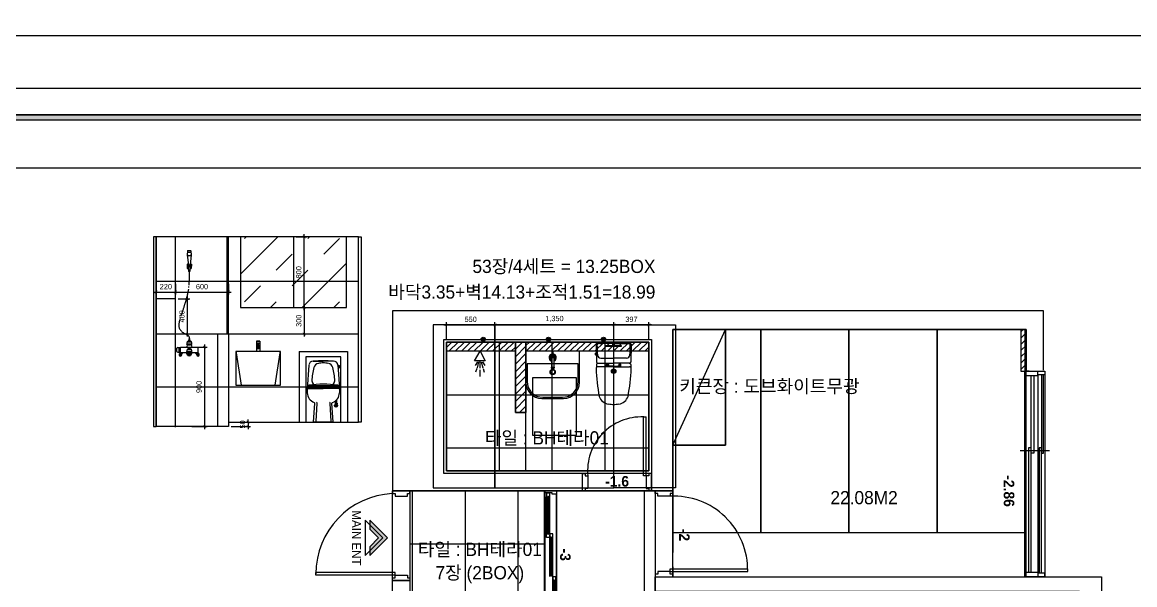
# Model space of a CAD drawing. Header units: millimetres. Extents: x 261942 to 379971, y 117646 to 213875.
# Drawn here: x 315646 to 328270, y 148859 to 155236 of the extents above; entities that cross this region are included whole.
import ezdxf
from ezdxf.enums import TextEntityAlignment as Align

# ---------------------------------------------------------------- set-up
doc = ezdxf.new("R2010")
doc.units = ezdxf.units.MM
doc.header["$LTSCALE"] = 100
doc.header["$PDMODE"] = 3
doc.linetypes.add('HID', pattern=[2.3, 1.5, -0.8])
doc.linetypes.add('HIDDEN', pattern=[9.525, 6.35, -3.175])
doc.layers.get('DEFPOINTS').update_dxf_attribs({"color": 248})
for name, color, linetype in [('0-LINE', 7, 'Continuous'), ('00몰딩', 81, 'Continuous'), ('02-WAL', 2, 'Continuous'), ('03-TEXT', 3, 'Continuous'), ('03-WAL NEW', 3, 'Continuous'), ('04-WIN', 4, 'Continuous'), ('04_FUR', 6, 'Continuous'), ('06-FUR', 6, 'Continuous'), ('08-HAT', 8, 'Continuous'), ('3.기호.계단선', 30, 'Continuous'), ('9.보조선', 5, 'Continuous'), ('BATH', 4, 'Continuous'), ('CO-BATH', 6, 'Continuous'), ('F-SYM', 7, 'Continuous'), ('F-SYM @ 1', 7, 'Continuous'), ('FIN', 2, 'Continuous'), ('FORM(YOURNAME)-11', 1, 'Continuous'), ('FU', 4, 'Continuous'), ('HL', 6, 'HIDDEN'), ('I-ACCESSOR', 6, 'Continuous'), ('IN', 6, 'Continuous'), ('LAXA', 4, 'Continuous'), ('도면층4', 4, 'Continuous'), ('도면층5', 5, 'Continuous'), ('도면층8', 8, 'Continuous'), ('욕실설비', 3, 'Continuous')]:
    doc.layers.add(name, color=color, linetype=linetype)
doc.styles.add('HY 울릉도 L', font='')
doc.styles.add('YOURNAME', font='HY울릉도M.TTF')
doc.styles.add('넥슨고딕', font='NEXONLv1GothicBold.ttf')
doc.styles.add('코레일둥고', font='Korail_Round_Gothic_Medium.ttf')
doc.styles.get('HY 울릉도 L').set_extended_font_data('HY울릉도L')
doc.dimstyles.new('30', dxfattribs={"dimscale": 30, "dimtxt": 2, "dimasz": 1, "dimexe": 1, "dimexo": 1, "dimgap": 1, "dimtad": 1, "dimdec": 0, "dimrnd": 0.05, "dimdsep": 46, "dimlunit": 6, "dimtxsty": 'HY 울릉도 L', "dimblk": 'ARCHTICK', "dimcen": 2.5, "dimdle": 1, "dimclrd": 133, "dimclre": 133, "dimclrt": 30, "dimadec": 0, "dimazin": 0, "dimtfac": 1, "dimtdec": 0, "dimtix": 1, "dimtmove": 2, "dimatfit": 3, "dimldrblk": 'ARCHTICK', "dimfxl": 0, "dimlwd": -1, "dimlwe": -1, "dimarcsym": 0})

# ---------------------------------------------------------------- blocks, each defined once
blk = doc.blocks.new('FORM-PLAN')
at = {"layer": 'FORM(YOURNAME)-11'}
h = blk.add_hatch(color=256, dxfattribs=at)
h.dxf.hatch_style = 1
h.paths.add_polyline_path([(-71444, 55115), (10556, 55115), (10556, 54915), (-71444, 54915)])
h.paths.add_polyline_path([(-71444, -2085), (10556, -2085), (10556, -2285), (-71444, -2285)])
at = {"layer": 'DEFPOINTS', "color": 158}
for points in [[(-71444, -2285), (10556, -2285), (10556, 55115), (-71444, 55115)], [(-69444, 53115), (-64, 53115), (-64, 1215), (-69444, 1215)]]:
    blk.add_lwpolyline(points, close=True, dxfattribs=at)
at = {"layer": 'FORM(YOURNAME)-11', "color": 250}
blk.add_lwpolyline([(-72444, -3285), (11556, -3285), (11556, 56115), (-72444, 56115)], close=True, dxfattribs=at)
at = {"layer": 'FORM(YOURNAME)-11'}
blk.add_lwpolyline([(-71444, 55115), (10556, 55115), (10556, 54915), (-71444, 54915)], close=True, dxfattribs=at)
at = {"layer": 'FORM(YOURNAME)-11', "color": 3, "style": 'YOURNAME'}
for tag, height, p in [('1', 450, (9905, 18188)), ('2', 450, (9905, 17544)), ('3', 450, (9905, 16257)), ('4', 450, (9905, 14326)), ('5', 515, (9905, 12009)), ('6', 515, (9905, 9757)), ('7', 515, (9905, 7504)), ('8', 515, (9905, 5252)), ('9', 515, (9905, 2999)), ('10', 515, (5655, 811)), ('11', 515, (9905, 747)), ('12', 515, (5655, -1441)), ('13', 515, (9905, -1441))]:
    blk.add_attdef(tag, text='', height=height, dxfattribs=at).set_placement(p, align=Align.MIDDLE_RIGHT)
blk = doc.blocks.new('*U584')
at = {"layer": 'F-SYM', "xscale": 0.3, "yscale": 0.3, "zscale": 0.3}
blk.add_blockref('FORM-PLAN', (335875, 137652), dxfattribs=at)
blk = doc.blocks.new('*U585')
at = {"layer": 'F-SYM', "xscale": 0.3, "yscale": 0.3, "zscale": 0.3}
blk.add_blockref('FORM-PLAN', (335875, 156072), dxfattribs=at)
blk = doc.blocks.new('F-SYM-ENT NAME')
at = {"layer": 'F-SYM'}
h = blk.add_hatch(color=1, dxfattribs=at)
h.dxf.hatch_style = 1
h.paths.add_polyline_path([(-181267, -29725), (-181467, -29925), (-181367, -29925), (-181267, -29825), (-181167, -29925), (-181067, -29925)])
at = {"layer": 'F-SYM', "color": 1}
for points in [[(-181267, -29725), (-181467, -29925), (-181367, -29925), (-181267, -29825), (-181167, -29925), (-181067, -29925)], [(-181267, -29775), (-181467, -29975), (-181067, -29975)]]:
    blk.add_lwpolyline(points, close=True, dxfattribs=at)
at = {"layer": 'F-SYM', "color": 1, "style": 'YOURNAME'}
blk.add_attdef('ENT', text='', height=100, dxfattribs=at).set_placement((-181267, -30025), align=Align.TOP_CENTER)
blk = doc.blocks.new('*U594')
at = {"layer": 'F-SYM', "color": 8}
ref = blk.add_blockref('F-SYM-ENT NAME', (352898, -31877), dxfattribs=dict(at, rotation=270))
ref.add_attrib('ENT', 'MAIN ENT', dxfattribs={"layer": 'F-SYM @ 1', "color": 1, "height": 100, "rotation": 270, "style": 'YOURNAME'}).set_placement((322873, 149389), align=Align.TOP_CENTER)
blk = doc.blocks.new('SFFF')
at = {"layer": '03-WAL NEW'}
h = blk.add_hatch(dxfattribs=at)
h.set_pattern_fill('_USER', color=8, scale=50, angle=45, pattern_type=0)
h.set_pattern_definition([(45, (0, -36659), (-35.355339, 35.355339), [])])
h.paths.add_polyline_path([(330420, 151278), (330365, 151278), (330365, 151753), (330420, 151753)])
h = blk.add_hatch(dxfattribs=at)
h.set_pattern_fill('_USER', color=8, scale=50, angle=45, pattern_type=0)
h.set_pattern_definition([(45, (-304, -7146), (-35.355339, 35.355339), [])])
h.paths.add_polyline_path([(323844, 151506), (323844, 151611), (324626, 151611), (324626, 151506)])
h = blk.add_hatch(dxfattribs=at)
h.set_pattern_fill('_USER', color=8, scale=60, angle=45, pattern_type=0)
h.set_pattern_definition([(45, (290, -36798), (-42.426407, 42.426407), [])])
h.paths.add_polyline_path([(324746, 151611), (324746, 150811), (324626, 150811), (324626, 151611)])
h = blk.add_hatch(dxfattribs=at)
h.set_pattern_fill('_USER', color=8, scale=50, angle=45, pattern_type=0)
h.set_pattern_definition([(45, (1211, -7146), (-35.355339, 35.355339), [])])
h.paths.add_polyline_path([(324746, 151506), (324746, 151611), (326141, 151611), (326141, 151506)])
at = {"layer": '0-LINE', "color": 8}
blk.add_line((324958, 149922), (324958, 148432), dxfattribs=at)
at = {"layer": '02-WAL', "color": 8}
for p, q in [((330620, 151963), (323230, 151963)), ((323230, 151963), (323230, 149922)), ((330620, 151293), (330620, 151963)), ((326411, 149922), (326411, 151753)), ((326411, 151753), (330420, 151753)), ((330420, 151753), (330420, 151280)), ((323814, 150122), (323814, 151641)), ((323814, 151641), (326171, 151641)), ((326171, 151641), (326171, 149924)), ((330420, 151280), (330620, 151280)), ((325387, 150122), (323814, 150122)), ((325387, 149922), (325387, 150122)), ((323230, 149922), (325387, 149922)), ((326171, 149922), (326211, 149922)), ((326211, 149924), (326211, 149922)), ((326211, 149922), (326411, 149922)), ((323230, 148401), (323230, 148906)), ((323230, 148906), (323430, 148906)), ((323430, 148906), (323430, 148358))]:
    blk.add_line(p, q, dxfattribs=at)
blk.add_lwpolyline([(326211, 148950), (331276, 148950), (331276, 148128), (331027, 148128), (331027, 148783), (326211, 148783), (326211, 148950)], dxfattribs=at)
at = {"layer": '03-WAL NEW', "color": 8}
for p, q in [((324746, 150152), (324746, 150811)), ((324659, 148315), (324659, 149922))]:
    blk.add_line(p, q, dxfattribs=at)
for points in [[(330420, 151278), (330365, 151278), (330365, 151753), (330420, 151753), (330420, 151278)], [(323844, 151506), (323844, 151611), (324626, 151611), (324626, 151506), (323844, 151506)], [(324746, 151611), (324746, 150811), (324626, 150811), (324626, 151611), (324746, 151611)], [(324746, 151506), (324746, 151611), (326141, 151611), (326141, 151506), (324746, 151506)]]:
    blk.add_lwpolyline(points, dxfattribs=at)
at = {"layer": '04-WIN', "color": 8}
for p, q in [((330635, 151240), (330635, 148990)), ((330405, 151230), (330405, 149000)), ((330555, 151230), (330555, 149000)), ((326081, 150761), (326111, 150761)), ((326111, 150092), (326111, 150761)), ((326111, 150092), (326111, 150761)), ((330355, 150380), (330685, 150380)), ((323260, 148966), (322363, 148966)), ((326381, 149010), (327262, 149010))]:
    blk.add_line(p, q, dxfattribs=at)
for points in [[(330455, 151280), (330405, 151280), (330405, 151230), (330555, 151230), (330555, 151280)], [(330635, 151280), (330635, 151240), (330555, 151240)], [(330595, 151240), (330595, 150350), (330620, 150350), (330620, 151240)], [(330510, 151230), (330510, 150350), (330480, 150350), (330480, 151230)], [(330480, 149000), (330480, 150410), (330450, 150410), (330450, 149000)], [(330595, 148990), (330595, 150410), (330570, 150410), (330570, 148990)], [(330455, 148950), (330405, 148950), (330405, 149000), (330555, 149000), (330555, 148950)], [(330635, 148950), (330635, 148990), (330555, 148990)]]:
    blk.add_lwpolyline(points, dxfattribs=at)
blk.add_lwpolyline([(330405, 151280), (330635, 151280), (330635, 148950), (330405, 148950)], close=True, dxfattribs=at)
at = {"layer": '06-FUR', "color": 8}
blk.add_lwpolyline([(326411, 150443), (327011, 150443), (327011, 151753), (326411, 151753), (326411, 150443), (327011, 151753)], dxfattribs=at)
at = {"layer": '9.보조선', "color": 8}
blk.add_lwpolyline([(326141, 150152), (323844, 150152), (323844, 151611), (326141, 151611)], close=True, dxfattribs=at)
at = {"layer": 'BATH', "color": 8}
for p, q in [((324163, 151396), (324226, 151506)), ((324226, 151506), (324282, 151396)), ((324282, 151396), (324163, 151396)), ((324196, 151387), (324169, 151344)), ((324209, 151388), (324192, 151319)), ((324224, 151390), (324224, 151316)), ((324239, 151388), (324257, 151319)), ((324253, 151387), (324280, 151344)), ((324187, 151309), (324175, 151268)), ((324224, 151295), (324224, 151220)), ((324261, 151309), (324273, 151268))]:
    blk.add_line(p, q, dxfattribs=at)
at = {"layer": 'CO-BATH', "color": 8}
for p, q in [((324746, 151506), (324746, 151152)), ((325352, 151506), (324746, 151506)), ((325352, 151152), (325352, 151506)), ((324758, 151362), (324758, 151164)), ((325340, 151362), (324758, 151362)), ((325034, 151434), (325034, 151325)), ((325064, 151434), (325064, 151325)), ((325340, 151164), (325340, 151362)), ((325032, 151319), (325032, 151313)), ((325032, 151319), (325067, 151319)), ((325032, 151313), (325067, 151313)), ((325033, 151325), (325033, 151319)), ((325033, 151325), (325065, 151325)), ((325065, 151325), (325065, 151319)), ((325067, 151319), (325067, 151313)), ((324938, 150984), (325160, 150984)), ((324926, 150972), (325172, 150972))]:
    blk.add_line(p, q, dxfattribs=at)
for radius in [30, 24]:
    blk.add_circle((325049, 151272), radius, dxfattribs=at)
for centre, radius, start, end in [((325049, 151434), 42, 290.9248, 249.0751), ((325049, 151434), 36, 294.6243, 245.3757), ((325049, 151434), 30, 300, 240), ((325049, 151434), 21.6, 313.9829, 226.017), ((325049, 151434), 15, 360, 180), ((324926, 151152), 180, 180, 270), ((324938, 151164), 180, 180, 270), ((325160, 151164), 180, 270, 0), ((325172, 151152), 180, 270, 0)]:
    blk.add_arc(centre, radius, start, end, dxfattribs=at)
at = {"layer": 'FIN', "color": 8}
for p, q in [((325733, 151595), (325569, 151595)), ((325585, 151596), (325573, 151596)), ((325585, 151596), (325598, 151596)), ((325749, 151595), (325914, 151595)), ((325561, 151370), (325741, 151370)), ((325596, 151427), (325741, 151427)), ((325886, 151427), (325741, 151427)), ((325921, 151370), (325741, 151370)), ((325741, 151330), (325562, 151330)), ((325741, 151330), (325920, 151330))]:
    blk.add_line(p, q, dxfattribs=at)
for points in [[(325569, 151595), (325556, 151595, 0.421209), (325541, 151579), (325546, 151384, 0.001659)], [(325914, 151595), (325926, 151595, -0.421209), (325941, 151579), (325936, 151384, -0.001659)], [(325561, 151370, 0.371724), (325546, 151355, 0.003515), (325547, 151324, 0.320541)], [(325921, 151370, -0.371724), (325936, 151355, -0.003515), (325935, 151324, -0.320541)]]:
    blk.add_lwpolyline(points, format="xyb", dxfattribs=at)
for centre, radius, start, end in [((325573, 151611), 15, 180, 270), ((325598, 151611), 15, 270, 0), ((326552, 151567), 1000, 179.3116, 185.9437), ((325569, 151579), 16, 90, 179.3116), ((325914, 151579), 16, 0.6884, 90), ((324930, 151567), 1000, 354.0563, 0.6884), ((325561, 151385), 15, 181.3651, 270), ((325598, 151467), 40, 185.9437, 267.5129), ((325885, 151467), 40, 272.4871, 354.0563), ((325921, 151385), 15, 270, 358.6349), ((325562, 151310), 20, 90, 182.3333), ((327746, 151399), 2206, 182.3333, 190.6081), ((323736, 151399), 2206, 349.3919, 357.6667), ((325920, 151310), 20, 357.6667, 90), ((325697, 151033), 126, 198.2964, 263.4241), ((325785, 151033), 126, 276.5759, 341.7036), ((325741, 151310), 406, 261.6993, 270), ((325741, 151310), 406, 270, 278.3007)]:
    blk.add_arc(centre, radius, start, end, dxfattribs=at)
at = {"layer": 'HL', "color": 8, "linetype": 'Continuous'}
for p, q in [((325717, 151601), (325717, 151611)), ((325765, 151601), (325765, 151611)), ((325536, 151485), (325543, 151485)), ((325655, 151570), (325733, 151570)), ((325655, 151563), (325734, 151563)), ((325717, 151601), (325765, 151601)), ((325734, 151596), (325729, 151601)), ((325730, 151589), (325734, 151596)), ((325735, 151555), (325730, 151589)), ((325730, 151589), (325752, 151589)), ((325734, 151596), (325748, 151596)), ((325735, 151555), (325747, 151555)), ((325747, 151555), (325752, 151589)), ((325748, 151596), (325754, 151601)), ((325752, 151589), (325748, 151596)), ((325749, 151563), (325828, 151563)), ((325750, 151570), (325828, 151570)), ((325532, 151481), (325532, 151468)), ((325536, 151464), (325544, 151464)), ((325741, 151337), (325695, 151337)), ((325741, 151337), (325787, 151337))]:
    blk.add_line(p, q, dxfattribs=at)
for points in [[(325659, 151330), (325659, 151354, -0.414214), (325663, 151358), (325679, 151358, -0.414214), (325683, 151354), (325683, 151339), (325683, 151330)], [(325824, 151330), (325824, 151354, 0.414214), (325820, 151358), (325803, 151358, 0.414214), (325799, 151354), (325799, 151339), (325799, 151330)], [(325683, 151339), (325693, 151339, -0.414214), (325695, 151337), (325695, 151330)], [(325799, 151339), (325789, 151339, 0.414214), (325787, 151337), (325787, 151330)]]:
    blk.add_lwpolyline(points, format="xyb", dxfattribs=at)
for centre in [(325671, 151345), (325811, 151345)]:
    blk.add_circle(centre, 8, dxfattribs=at)
for centre, radius, start, end in [((325536, 151481), 4, 90, 180), ((325655, 151566), 3.5, 90, 270), ((325828, 151566), 3.5, 270, 90), ((325536, 151468), 4, 180, 270)]:
    blk.add_arc(centre, radius, start, end, dxfattribs=at)
at = {"layer": '도면층4', "color": 8}
for p, q in [((326081, 150092), (326081, 150761)), ((326171, 150122), (325387, 150122)), ((326111, 150092), (326081, 150092)), ((323230, 148906), (323230, 149922)), ((323430, 149922), (323430, 148906)), ((325387, 149922), (326171, 149922)), ((326211, 149922), (326211, 148950)), ((326411, 148950), (326411, 149922)), ((322363, 148966), (322363, 148996)), ((323260, 148966), (322363, 148966)), ((323260, 148996), (322364, 148996)), ((323260, 148966), (323260, 148996)), ((326381, 149040), (327261, 149040)), ((326381, 149010), (326381, 149040)), ((326381, 149010), (327262, 149010)), ((327262, 149010), (327262, 149040))]:
    blk.add_line(p, q, dxfattribs=at)
for points in [[(325387, 150122), (325417, 150122), (325417, 150092), (325447, 150092), (325447, 149952), (325417, 149952), (325417, 149922), (325387, 149922), (325387, 150122)], [(326171, 150122), (326141, 150122), (326141, 150092), (326111, 150092), (326111, 149952), (326141, 149952), (326141, 149922), (326171, 149922), (326171, 150122)], [(323230, 149922), (323230, 149892), (323260, 149892), (323260, 149862), (323400, 149862), (323400, 149892), (323430, 149892), (323430, 149922), (323230, 149922)], [(326411, 149922), (326411, 149892), (326381, 149892), (326381, 149862), (326241, 149862), (326241, 149892), (326211, 149892), (326211, 149922), (326411, 149922)], [(323230, 148906), (323230, 148936), (323260, 148936), (323260, 148966), (323400, 148966), (323400, 148936), (323430, 148936), (323430, 148906), (323230, 148906)], [(326411, 148950), (326411, 148980), (326381, 148980), (326381, 149010), (326241, 149010), (326241, 148980), (326211, 148980), (326211, 148950), (326411, 148950)]]:
    blk.add_lwpolyline(points, dxfattribs=at)
at = {"layer": '도면층5', "color": 8}
for centre, radius, start, end in [((326057, 150150), 612, 87.6956, 185.4292), ((323273, 148983), 910, 92.731, 180.1335), ((326426, 149027), 836, 358.8043, 93.0481)]:
    blk.add_arc(centre, radius, start, end, dxfattribs=at)
at = {"layer": '도면층8', "color": 8}
for p, q in [((324958, 148467), (324958, 149902)), ((324980, 149439), (324980, 149856)), ((325015, 149439), (325015, 149856)), ((325091, 148452), (325091, 149887)), ((325015, 148952), (325015, 149425)), ((325050, 148908), (325050, 149425)), ((325050, 148501), (325050, 148908)), ((325085, 148501), (325085, 148908))]:
    blk.add_line(p, q, dxfattribs=at)
for points in [[(325080, 149922), (325091, 149922), (325091, 149887), (325043, 149887), (325043, 149902), (324958, 149902), (324958, 149922), (325080, 149922)], [(324990, 149856), (324992, 149853), (324993, 149852), (324995, 149851)], [(325000, 149851), (325000, 149444), (324995, 149444), (324995, 149851), (325000, 149851), (324995, 149851)], [(325004, 149856), (325002, 149853), (325001, 149852), (325000, 149851)], [(324990, 149439), (324992, 149443), (324993, 149443), (324995, 149444)], [(325004, 149439), (325002, 149443), (325001, 149443), (325000, 149444)], [(325025, 149395), (325027, 149392), (325028, 149391), (325030, 149390)], [(325035, 149390), (325035, 148957), (325030, 148957), (325030, 149390), (325035, 149390), (325030, 149390)], [(325039, 149395), (325037, 149392), (325036, 149391), (325035, 149390)], [(325070, 148904), (325070, 148497), (325065, 148497), (325065, 148904), (325070, 148904), (325065, 148904)], [(325074, 148908), (325072, 148905), (325071, 148904), (325070, 148904)]]:
    blk.add_lwpolyline(points, dxfattribs=at)
for points in [[(325003, 149856), (325015, 149856), (325015, 149897), (324980, 149897), (324980, 149856), (324991, 149856), (324993, 149862), (325001, 149862)], [(324980, 149395), (324980, 149439), (324991, 149439), (324993, 149433), (325001, 149433), (325003, 149439), (325015, 149439), (325015, 149395)], [(325038, 149395), (325050, 149395), (325050, 149436), (325015, 149436), (325015, 149395), (325026, 149395), (325028, 149401), (325036, 149401)], [(325073, 148908), (325085, 148908), (325085, 148949), (325050, 148949), (325050, 148908), (325061, 148908), (325064, 148915), (325071, 148915)]]:
    blk.add_lwpolyline(points, close=True, dxfattribs=at)
at = {"layer": '욕실설비', "color": 8}
for p, q in [((324207, 151401), (324207, 151400)), ((324242, 151403), (324242, 151400))]:
    blk.add_line(p, q, dxfattribs=at)
at = {"color": 10}
blk.add_blockref('*U594', (0, 0), dxfattribs=at)
blk = doc.blocks.new('A$C6E2F617B')
at = {"layer": '00몰딩', "color": 9}
blk.add_line((320, 418), (320, 419), dxfattribs=at)
at = {"layer": 'FIN', "color": 6}
for p, q in [((20, 648), (0, 374)), ((67, 691), (183, 691)), ((300, 691), (183, 691)), ((347, 648), (354, 545)), ((351, 648), (347, 648)), ((351, 648), (356, 648)), ((356, 648), (358, 646)), ((358, 646), (358, 612)), ((358, 644), (361, 644)), ((361, 644), (362, 642)), ((362, 642), (362, 616)), ((351, 611), (349, 609)), ((351, 611), (356, 611)), ((354, 545), (367, 374)), ((358, 612), (356, 611)), ((358, 615), (361, 615)), ((361, 615), (362, 616)), ((137, 390), (2, 390)), ((137, 400), (7, 400)), ((9, 380), (183, 380)), ((9, 380), (183, 380)), ((353, 411), (14, 411)), ((37, 390), (37, 380)), ((48, 390), (48, 380)), ((72, 411), (72, 400)), ((83, 411), (83, 400)), ((102, 390), (102, 380)), ((114, 390), (114, 380)), ((229, 400), (137, 400)), ((137, 390), (229, 390)), ((358, 380), (183, 380)), ((358, 380), (183, 380)), ((360, 400), (229, 400)), ((365, 390), (229, 390)), ((253, 390), (253, 380)), ((265, 390), (265, 380)), ((284, 411), (284, 400)), ((295, 411), (295, 400)), ((319, 390), (319, 380)), ((330, 390), (330, 380)), ((0, 374), (1, 357)), ((1, 373), (1, 333)), ((333, 253), (333, 215)), ((367, 374), (366, 357)), ((366, 373), (366, 333)), ((71, 0), (86, 214)), ((111, 217), (97, 6)), ((256, 217), (269, 6)), ((296, 0), (281, 214)), ((317, 215), (317, 208)), ((340, 215), (317, 215)), ((340, 208), (317, 208)), ((323, 243), (323, 215)), ((323, 208), (323, 205)), ((324, 208), (324, 215)), ((332, 208), (332, 215)), ((333, 208), (333, 204)), ((340, 215), (340, 208)), ((296, 0), (71, 0))]:
    blk.add_line(p, q, dxfattribs=at)
for radius in [16.9, 7.5]:
    blk.add_circle((327, 188), radius, dxfattribs=at)
for centre, radius, start, end in [((67, 645), 47, 90, 175.8771), ((75, 688), 3.76, 94.4856, 119.9222), ((185, -715), 1411, 90.0609, 94.4856), ((140, 602), 65.9, 101.5389, 164.8158), ((183, 390), 282, 90.0054, 101.5389), ((183, 390), 282, 90, 101.5413), ((182, -715), 1411, 89.9408, 90.0592), ((185, -715), 1411, 89.9408, 90.0592), ((182, -715), 1411, 85.5144, 89.9391), ((183, 390), 282, 78.4611, 89.9946), ((183, 390), 282, 78.4627, 90), ((227, 602), 65.9, 15.1842, 78.4611), ((292, 688), 3.76, 60.0778, 85.5144), ((300, 644), 47.4, 5.0549, 90), ((712, 447), 659, 164.8158, 178.0859), ((-345, 447), 659, 1.9141, 15.1842), ((9, 373), 7.65, 90, 180.4279), ((90, 355), 94.4, 151.2667, 158.0974), ((90, 355), 94.4, 137.1317, 143.3151), ((182, -687), 1117, 81.542, 98.3393), ((101, 468), 47, 178.0859, 242.0862), ((266, 468), 47, 298.9728, 1.9141), ((277, 355), 94.4, 36.6849, 42.5888), ((358, 373), 7.62, 359.1442, 90), ((277, 355), 94.4, 21.9025, 28.7333), ((116, 333), 115, 179.9996, 251.2064), ((251, 333), 115, 288.7936, 0.0004), ((76, 215), 9.6, 355.6201, 71.2064), ((102, 219), 9.6, 349.7755, 62.8711), ((265, 219), 9.6, 117.1289, 190.2245), ((291, 215), 9.6, 108.7936, 184.38), ((317, 182), 4.55, 117.4414, 302.5649), ((308, 200), 15.4, 297.4414, 2.5649), ((327, 165), 15.4, 57.4414, 122.5649), ((327, 201), 4.55, 357.4414, 182.5649), ((347, 200), 15.4, 177.4414, 242.5649), ((338, 182), 4.55, 237.4414, 62.5649)]:
    blk.add_arc(centre, radius, start, end, dxfattribs=at)
blk = doc.blocks.new('A$C5EAB4B8C')
at = {"layer": 'I-ACCESSOR'}
for p, q in [((324, 987), (284, 987)), ((284, 987), (284, 958)), ((324, 958), (284, 958)), ((324, 955), (284, 955)), ((284, 955), (284, 867)), ((286, 958), (286, 955)), ((295, 940), (295, 901)), ((313, 940), (313, 901)), ((322, 958), (322, 955)), ((324, 987), (324, 958)), ((324, 955), (324, 867))]:
    blk.add_line(p, q, dxfattribs=at)
blk.add_lwpolyline([(111, 487), (496, 487), (555, 855, 0.460861), (545, 867), (63, 867, 0.460861), (53, 855)], format="xyb", close=True, dxfattribs=at)
blk.add_circle((304, 980), 3, dxfattribs=at)
blk.add_ellipse((304, 940), major_axis=(-9, 0), ratio=0.483615, start_param=3.141593, end_param=6.283185, dxfattribs=at)
blk.add_ellipse((304, 901), major_axis=(-9, 0), ratio=0.483615, dxfattribs=at)
blk = doc.blocks.new('_ArchTick')
at = {"color": 0, "linetype": 'ByBlock', "const_width": 0.15}
blk.add_lwpolyline([(-0.5, -0.5), (0.5, 0.5)], dxfattribs=at)
blk = doc.blocks.new('*D456')
at = {"layer": '02-WAL', "color": 133}
for p, q in [((318208, 150702), (318208, 150732)), ((318016, 150702), (318238, 150702)), ((318016, 150652), (318238, 150652)), ((318208, 150702), (318208, 150652)), ((318208, 150652), (318208, 150622))]:
    blk.add_line(p, q, dxfattribs=at)
at = {"layer": 'DEFPOINTS', "color": 0}
for p in [(317986, 150702), (317986, 150652), (318208, 150652)]:
    blk.add_point(p, dxfattribs=at)
at = {"layer": '02-WAL', "color": 133, "xscale": 30, "yscale": 30, "zscale": 30}
for p, rotation in [((318208, 150702), 270), ((318208, 150652), 90)]:
    blk.add_blockref('_ArchTick', p, dxfattribs=dict(at, rotation=rotation))
at = {"layer": '02-WAL', "color": 30, "insert": (318147, 150677), "char_height": 60, "attachment_point": 5, "rotation": 90, "style": 'HY 울릉도 L'}
blk.add_mtext('50', dxfattribs=at)
blk = doc.blocks.new('A$C26E4541E')
at = {"layer": 'LAXA', "color": 0}
for p, q in [((125, 1191), (123, 1142)), ((123, 1142), (135, 1034)), ((130, 1196), (160, 1196)), ((130, 1179), (160, 1179)), ((130, 1141), (160, 1141)), ((167, 1142), (155, 1034)), ((165, 1191), (167, 1142)), ((121, 1041), (134, 1041)), ((132, 1034), (121, 1041)), ((121, 1041), (123, 992)), ((132, 1034), (137, 1034)), ((132, 1034), (133, 1006)), ((137, 1034), (138, 1006)), ((153, 1034), (152, 1006)), ((153, 1034), (158, 1034)), ((156, 1041), (169, 1041)), ((158, 1034), (157, 1006)), ((169, 1041), (158, 1034)), ((169, 1041), (167, 992)), ((133, 1006), (123, 992)), ((123, 992), (137, 992)), ((133, 1006), (138, 1006)), ((136, 1006), (138, 960)), ((152, 1006), (157, 1006)), ((154, 1006), (152, 960)), ((153, 992), (167, 992)), ((157, 1006), (167, 992)), ((145, 863), (145, 863)), ((122, 129), (117, 100)), ((124, 165), (119, 144)), ((119, 144), (119, 134)), ((141, 194), (138, 171)), ((149, 194), (141, 194)), ((149, 194), (152, 171)), ((166, 165), (171, 144)), ((168, 129), (173, 100)), ((171, 144), (171, 134)), ((0, 87), (0, 53)), ((16, 95), (37, 95)), ((16, 45), (37, 45)), ((26, 95), (26, 45)), ((40, 92), (40, 48)), ((45, 88), (40, 88)), ((45, 52), (40, 52)), ((43, 24), (55, 41)), ((45, 100), (245, 100)), ((45, 41), (45, 100)), ((45, 41), (113, 41)), ((55, 15), (74, 41)), ((113, 41), (115, 28)), ((124, 78), (119, 57)), ((119, 57), (119, 46)), ((121, 42), (121, 40)), ((126, 24), (128, 12)), ((128, 12), (130, 7)), ((162, 12), (160, 7)), ((164, 24), (162, 12)), ((166, 78), (171, 57)), ((169, 42), (169, 40)), ((171, 57), (171, 46)), ((177, 41), (175, 28)), ((177, 41), (245, 41)), ((235, 15), (216, 41)), ((247, 24), (235, 41)), ((245, 41), (245, 100))]:
    blk.add_line(p, q, dxfattribs=at)
for points in [[(152, 960, -0.205687), (151, 959, -0.096484), (150, 958, -0.053344), (148, 958, -0.040384), (145, 957, -0.040384), (142, 958, -0.053344), (140, 958, -0.096484), (139, 959, -0.205687), (138, 960, -0.205687)], [(171, 142, -0.162027), (170, 140, -0.090947), (162, 136, -0.047723), (153, 134, -0.058314), (145, 133, -0.058314), (137, 134, -0.047723), (128, 136, -0.090947), (120, 140, -0.162027), (119, 142, -0.077275)], [(171, 134, -0.222287), (170, 130, -0.090947), (162, 126, -0.047723), (153, 124, -0.058314), (145, 123, -0.058314), (137, 124, -0.047723), (128, 126, -0.090947), (120, 130, -0.222287), (119, 134, -0.006634), (119, 134, -0.108335)], [(171, 134, -0.006634), (171, 134, -0.222287)], [(171, 55, -0.162027), (170, 53, -0.090947), (162, 49, -0.047723), (153, 46, -0.058314), (145, 46, -0.058314), (137, 46, -0.047723), (128, 49, -0.090947), (120, 53, -0.162027), (119, 55, -0.077275)], [(171, 46, -0.222287), (170, 43, -0.090947), (162, 39, -0.047723), (153, 37, -0.058314), (145, 36, -0.058314), (137, 37, -0.047723), (128, 39, -0.090947), (120, 43, -0.222287), (119, 46, -0.006634), (119, 47, -0.108335)], [(169, 40, -0.079141), (162, 36, -0.047723), (153, 34, -0.058314), (145, 33, -0.058314), (137, 34, -0.047723), (128, 36, -0.079141), (121, 40, -0.222287)], [(171, 47, -0.006634), (171, 46, -0.222287)]]:
    blk.add_lwpolyline(points, format="xyb", dxfattribs=at)
for points in [[(145, 957), (144, 935), (144, 916), (144, 900), (143, 887), (143, 875), (143, 866), (143, 856), (142, 847), (142, 838), (141, 828), (141, 818), (140, 808), (140, 802)], [(135, 757), (135, 754), (134, 747), (133, 740), (132, 734), (131, 728), (129, 722), (128, 716), (127, 710), (126, 705), (124, 699), (123, 693), (121, 687), (120, 682), (118, 676), (117, 670), (115, 664), (114, 658), (112, 652), (111, 646), (109, 640), (108, 634), (106, 628), (105, 623), (103, 617), (101, 612), (100, 607), (98, 602), (96, 596), (95, 591), (93, 585), (91, 579), (89, 572), (87, 565), (84, 558), (82, 551), (80, 543), (77, 535), (75, 527), (72, 519), (69, 511), (66, 503), (64, 495), (61, 487), (58, 479), (55, 472), (52, 464), (50, 457), (48, 452)], [(138, 787), (138, 779), (137, 776)], [(36, 410), (34, 403), (33, 396), (31, 390), (30, 383), (29, 376), (28, 370), (27, 364), (27, 357), (27, 352), (27, 346), (27, 340), (27, 335), (28, 330), (29, 325), (30, 320), (32, 315), (35, 310), (38, 305), (41, 300), (45, 295), (49, 290), (53, 285), (57, 281), (62, 276), (66, 272), (71, 268), (76, 265), (80, 262), (85, 259), (89, 257), (94, 254), (98, 252), (103, 250), (107, 248), (111, 245), (116, 243), (120, 241), (124, 239), (127, 236), (131, 234), (134, 231), (137, 228), (139, 224), (142, 220), (144, 213), (145, 205), (147, 195), (147, 194)], [(42, 434), (41, 429), (39, 423)]]:
    blk.add_lwpolyline(points, dxfattribs=at)
for points in [[(166, 165, -0.217525), (165, 162, -0.092618), (160, 159, -0.049296), (154, 158, -0.036917), (145, 157, -0.036917), (137, 157, -0.049296), (130, 159, -0.092618), (125, 162, -0.217525), (124, 164, -0.217525), (125, 166, -0.092618), (130, 169, -0.049296), (136, 171, -0.036917), (145, 172, -0.036917), (153, 171, -0.049296), (159, 170, -0.092618), (165, 167, -0.217525)], [(166, 78, -0.217525), (165, 75, -0.092618), (160, 72, -0.049296), (154, 71, -0.036917), (145, 70, -0.036917), (137, 70, -0.049296), (130, 72, -0.092618), (125, 75, -0.217525), (124, 77, -0.217525), (125, 79, -0.092618), (130, 82, -0.049296), (136, 84, -0.036917), (145, 85, -0.036917), (153, 84, -0.049296), (159, 83, -0.092618), (165, 80, -0.217525)]]:
    blk.add_lwpolyline(points, format="xyb", close=True, dxfattribs=at)
for centre in [(45, 14), (245, 14)]:
    blk.add_circle(centre, 9.94, dxfattribs=at)
for centre, radius, start, end in [((130, 1191), 5, 90, 180), ((130, 1174), 5, 90, 180), ((130, 1146), 5, 180, 270), ((160, 1191), 5, 0, 90), ((160, 1174), 5, 0, 90), ((160, 1146), 5, 270, 0), ((145, 1046), 14.4, 222.2395, 317.7346), ((21, 65), 30.3, 99.8146, 133.8077), ((21, 74), 30.3, 226.1923, 260.1854), ((45, 14), 14.9, 83.1327, 22.8845), ((37, 92), 3, 0, 90), ((37, 48), 3, 270, 0), ((132, 40), 18.6, 132.8033, 177.6052), ((82, 5), 47.3, 23.6579, 49.0516), ((85, -8), 47.3, 24.4731, 50.2703), ((145, 80), 59.3, 250.9551, 289.0449), ((145, 56), 47.5, 248.6954, 291.3046), ((145, 41), 37.4, 245.9766, 294.0234), ((205, -8), 47.3, 129.7297, 155.5269), ((208, 5), 47.3, 130.9484, 156.3421), ((158, 40), 18.6, 2.3948, 47.1967), ((245, 14), 14.9, 157.1155, 96.8673)]:
    blk.add_arc(centre, radius, start, end, dxfattribs=at)
blk = doc.blocks.new('*D452')
at = {"layer": '02-WAL', "color": 133}
for p, q in [((317570, 151552), (317743, 151552)), ((317713, 151582), (317713, 150622)), ((317570, 150652), (317743, 150652))]:
    blk.add_line(p, q, dxfattribs=at)
at = {"layer": 'DEFPOINTS', "color": 0}
for p in [(317540, 151552), (317540, 150652), (317713, 150652)]:
    blk.add_point(p, dxfattribs=at)
at = {"layer": '02-WAL', "color": 133, "xscale": 30, "yscale": 30, "zscale": 30}
for p, rotation in [((317713, 151552), 90), ((317713, 150652), 270)]:
    blk.add_blockref('_ArchTick', p, dxfattribs=dict(at, rotation=rotation))
at = {"layer": '02-WAL', "color": 30, "insert": (317652, 151102), "char_height": 60, "attachment_point": 5, "rotation": 90, "style": 'HY 울릉도 L'}
blk.add_mtext('900', dxfattribs=at)
blk = doc.blocks.new('*D457')
at = {"layer": '02-WAL', "color": 133}
for p, q in [((318755, 152002), (318875, 152002)), ((318845, 152032), (318845, 151672)), ((318755, 151702), (318875, 151702))]:
    blk.add_line(p, q, dxfattribs=at)
at = {"layer": 'DEFPOINTS', "color": 0}
for p in [(318725, 152002), (318725, 151702), (318845, 151702)]:
    blk.add_point(p, dxfattribs=at)
at = {"layer": '02-WAL', "color": 133, "xscale": 30, "yscale": 30, "zscale": 30}
for p, rotation in [((318845, 152002), 90), ((318845, 151702), 270)]:
    blk.add_blockref('_ArchTick', p, dxfattribs=dict(at, rotation=rotation))
at = {"layer": '02-WAL', "color": 30, "insert": (318784, 151852), "char_height": 60, "attachment_point": 5, "rotation": 90, "style": 'HY 울릉도 L'}
blk.add_mtext('300', dxfattribs=at)
blk = doc.blocks.new('*D458')
at = {"layer": '02-WAL', "color": 133}
for p, q in [((318755, 152802), (318875, 152802)), ((318845, 151972), (318845, 152832)), ((318755, 152002), (318875, 152002))]:
    blk.add_line(p, q, dxfattribs=at)
at = {"layer": 'DEFPOINTS', "color": 0}
for p in [(318725, 152802), (318845, 152802), (318725, 152002)]:
    blk.add_point(p, dxfattribs=at)
at = {"layer": '02-WAL', "color": 133, "xscale": 30, "yscale": 30, "zscale": 30}
for p, rotation in [((318845, 152802), 90), ((318845, 152002), 270)]:
    blk.add_blockref('_ArchTick', p, dxfattribs=dict(at, rotation=rotation))
at = {"layer": '02-WAL', "color": 30, "insert": (318784, 152402), "char_height": 60, "attachment_point": 5, "rotation": 90, "style": 'HY 울릉도 L'}
blk.add_mtext('800', dxfattribs=at)
blk = doc.blocks.new('*D453')
at = {"layer": '08-HAT', "color": 133}
for p, q in [((317136, 152178), (317416, 152178)), ((317166, 152132), (317166, 152208)), ((317386, 152132), (317386, 152208))]:
    blk.add_line(p, q, dxfattribs=at)
at = {"layer": 'DEFPOINTS', "color": 0}
for p in [(317386, 152178), (317166, 152102), (317386, 152102)]:
    blk.add_point(p, dxfattribs=at)
at = {"layer": '08-HAT', "color": 133, "xscale": 30, "yscale": 30, "zscale": 30, "rotation": 180}
blk.add_blockref('_ArchTick', (317166, 152178), dxfattribs=at)
at = {"layer": '08-HAT', "color": 133, "xscale": 30, "yscale": 30, "zscale": 30}
blk.add_blockref('_ArchTick', (317386, 152178), dxfattribs=at)
at = {"layer": '08-HAT', "color": 30, "insert": (317276, 152239), "char_height": 60, "attachment_point": 5, "style": 'HY 울릉도 L'}
blk.add_mtext('220', dxfattribs=at)
blk = doc.blocks.new('*D454')
at = {"layer": '08-HAT', "color": 133}
for p, q in [((317519, 152132), (317519, 151672)), ((317416, 152102), (317549, 152102)), ((317416, 151702), (317549, 151702))]:
    blk.add_line(p, q, dxfattribs=at)
at = {"layer": 'DEFPOINTS', "color": 0}
for p in [(317386, 152102), (317386, 151702), (317519, 151702)]:
    blk.add_point(p, dxfattribs=at)
at = {"layer": '08-HAT', "color": 133, "xscale": 30, "yscale": 30, "zscale": 30}
for p, rotation in [((317519, 152102), 90), ((317519, 151702), 270)]:
    blk.add_blockref('_ArchTick', p, dxfattribs=dict(at, rotation=rotation))
at = {"layer": '08-HAT', "color": 30, "insert": (317458, 151902), "char_height": 60, "attachment_point": 5, "rotation": 90, "style": 'HY 울릉도 L'}
blk.add_mtext('400', dxfattribs=at)
blk = doc.blocks.new('*D455')
at = {"layer": '08-HAT', "color": 133}
for p, q in [((317386, 152272), (317386, 152148)), ((317986, 152272), (317986, 152148)), ((317356, 152178), (318016, 152178))]:
    blk.add_line(p, q, dxfattribs=at)
at = {"layer": 'DEFPOINTS', "color": 0}
for p in [(317386, 152302), (317986, 152302), (317986, 152178)]:
    blk.add_point(p, dxfattribs=at)
at = {"layer": '08-HAT', "color": 133, "xscale": 30, "yscale": 30, "zscale": 30, "rotation": 180}
blk.add_blockref('_ArchTick', (317386, 152178), dxfattribs=at)
at = {"layer": '08-HAT', "color": 133, "xscale": 30, "yscale": 30, "zscale": 30}
blk.add_blockref('_ArchTick', (317986, 152178), dxfattribs=at)
at = {"layer": '08-HAT', "color": 30, "insert": (317686, 152239), "char_height": 60, "attachment_point": 5, "style": 'HY 울릉도 L'}
blk.add_mtext('600', dxfattribs=at)
blk = doc.blocks.new('*D480')
at = {"color": 133}
for p, q in [((320430, 151806), (321040, 151806)), ((320460, 151641), (320460, 151836)), ((321010, 151641), (321010, 151836))]:
    blk.add_line(p, q, dxfattribs=at)
at = {"layer": 'DEFPOINTS', "color": 0}
for p in [(321010, 151806), (320460, 151611), (321010, 151611)]:
    blk.add_point(p, dxfattribs=at)
at = {"color": 133, "xscale": 30, "yscale": 30, "zscale": 30, "rotation": 180}
blk.add_blockref('_ArchTick', (320460, 151806), dxfattribs=at)
at = {"color": 133, "xscale": 30, "yscale": 30, "zscale": 30}
blk.add_blockref('_ArchTick', (321010, 151806), dxfattribs=at)
at = {"color": 30, "insert": (320735, 151868), "char_height": 60, "attachment_point": 5, "style": 'HY 울릉도 L'}
blk.add_mtext('550', dxfattribs=at)
blk = doc.blocks.new('*D481')
at = {"color": 133}
for p, q in [((320980, 151806), (322390, 151806)), ((321010, 151641), (321010, 151836)), ((322360, 151641), (322360, 151836))]:
    blk.add_line(p, q, dxfattribs=at)
at = {"layer": 'DEFPOINTS', "color": 0}
for p in [(322360, 151806), (321010, 151611), (322360, 151611)]:
    blk.add_point(p, dxfattribs=at)
at = {"color": 133, "xscale": 30, "yscale": 30, "zscale": 30, "rotation": 180}
blk.add_blockref('_ArchTick', (321010, 151806), dxfattribs=at)
at = {"color": 133, "xscale": 30, "yscale": 30, "zscale": 30}
blk.add_blockref('_ArchTick', (322360, 151806), dxfattribs=at)
at = {"color": 30, "insert": (321685, 151872), "char_height": 60, "attachment_point": 5, "style": 'HY 울릉도 L'}
blk.add_mtext('1,350', dxfattribs=at)
blk = doc.blocks.new('*D482')
at = {"color": 133}
for p, q in [((322787, 151806), (322330, 151806)), ((322360, 151641), (322360, 151836)), ((322757, 151641), (322757, 151836))]:
    blk.add_line(p, q, dxfattribs=at)
at = {"layer": 'DEFPOINTS', "color": 0}
for p in [(322360, 151806), (322360, 151611), (322757, 151611)]:
    blk.add_point(p, dxfattribs=at)
at = {"color": 133, "xscale": 30, "yscale": 30, "zscale": 30, "rotation": 180}
blk.add_blockref('_ArchTick', (322360, 151806), dxfattribs=at)
at = {"color": 133, "xscale": 30, "yscale": 30, "zscale": 30}
blk.add_blockref('_ArchTick', (322757, 151806), dxfattribs=at)
at = {"color": 30, "insert": (322559, 151868), "char_height": 60, "attachment_point": 5, "style": 'HY 울릉도 L'}
blk.add_mtext('397', dxfattribs=at)

msp = doc.modelspace()

# ---------------------------------------------------------------- hatches: boundary and pattern name
at = {"layer": '06-FUR'}
h = msp.add_hatch(dxfattribs=at)
h.set_pattern_fill('_USER', color=8, scale=600, double=1, pattern_type=0)
h.set_pattern_definition([(0, (320460.15, 151610.9), (0, 600), []), (90, (320460.15, 151610.9), (-600, 4e-14), [])])
h.paths.add_polyline_path([(322757.2, 151610.9), (320460.2, 151610.9), (320460.2, 150151.9), (322757.2, 150151.9)])
h = msp.add_hatch(dxfattribs=at)
h.set_pattern_fill('_USER', color=8, scale=600, double=1, pattern_type=0)
h.set_pattern_definition([(0, (321274.7, 149921.9), (0, 600), []), (90, (321274.7, 149921.9), (-600, 4e-14), [])])
h.paths.add_polyline_path([(321574.3, 149921.9), (320045.7, 149921.9), (320045.7, 148314.9), (321574.3, 148314.9)])
at = {"layer": '08-HAT'}
h = msp.add_hatch(dxfattribs=at)
h.set_pattern_fill('INSUL', color=256, scale=80, angle=45)
h.set_pattern_definition([(45, (-47866.6, -37956), (-538.8154, 538.8154), []), (45, (-48046.2, -37776.4), (-538.8154, 538.8154), [254, -254]), (45, (-48225.8, -37596.8), (-538.8154, 538.8154), [254, -254])])
h.paths.add_polyline_path([(318124.5, 152002.2), (319324.5, 152002.2), (319324.5, 152802.2), (318124.5, 152802.2)])
at = {"layer": '3.기호.계단선'}
h = msp.add_hatch(color=256, dxfattribs=at)
h.dxf.hatch_style = 1
edge = h.paths.add_edge_path()
edge.add_arc((320877.2, 151640.9), 25, 0, 360)
h = msp.add_hatch(color=256, dxfattribs=at)
h.dxf.hatch_style = 1
edge = h.paths.add_edge_path()
edge.add_arc((321617.2, 151640.9), 25, 0, 360)
h = msp.add_hatch(color=256, dxfattribs=at)
h.dxf.hatch_style = 1
edge = h.paths.add_edge_path()
edge.add_arc((322242.2, 151640.9), 25, 0, 360)
h = msp.add_hatch(color=10, dxfattribs=at)
h.dxf.hatch_style = 1
edge = h.paths.add_edge_path()
edge.add_arc((322357.2, 151280.9), 25, 0, 360)

# ---------------------------------------------------------------- linework, layer by layer
msp.add_line((321665.2, 151505.9), (321665.2, 151427.9))
at = {"color": 140}
for points in [[(320310.2, 149956.4), (321010.2, 149956.4), (321010.2, 151806.4), (320310.2, 151806.4)], [(322360.2, 151806.4), (321010.2, 151806.4), (321010.2, 149956.4), (322360.2, 149956.4)], [(323060.2, 149956.4), (322360.2, 149956.4), (322360.2, 151806.4), (323060.2, 151806.4)], [(323027.2, 149452.9), (324027.2, 149452.9), (324027.2, 151752.9), (323027.2, 151752.9)], [(324027.2, 149452.9), (325027.2, 149452.9), (325027.2, 151752.9), (324027.2, 151752.9)], [(325027.2, 149452.9), (326027.2, 149452.9), (326027.2, 151752.9), (325027.2, 151752.9)], [(326027.2, 149452.9), (327027.2, 149452.9), (327027.2, 151752.9), (326027.2, 151752.9)], [(321935.2, 150556.4), (321935.2, 151206.4), (321435.2, 151206.4), (321435.2, 150556.4)], [(321706.7, 147621.9), (322706.7, 147621.9), (322706.7, 149921.9), (321706.7, 149921.9)]]:
    msp.add_lwpolyline(points, close=True, dxfattribs=at)
at = {"color": 30}
for points in [[(327036.2, 151752.9), (323627.2, 151752.9), (323627.2, 150442.9), (323027.2, 150442.9), (323027.2, 149921.9), (321574.3, 149921.9), (321574.3, 148431.9)], [(322827.2, 148782.9), (322827.2, 148949.9), (327036.2, 148949.9), (327036.2, 151752.9)]]:
    msp.add_lwpolyline(points, dxfattribs=at)
at = {"color": 140, "linetype": 'HID', "ltscale": 2}
for points in [[(323027.2, 150442.9), (323027.2, 148949.9), (327036.2, 148949.9), (327036.2, 151752.9), (323627.2, 151752.9)], [(321706.7, 148163.9), (321706.7, 149921.9), (322827.2, 149923.9), (322827.2, 148782.9), (327642.7, 148782.9), (327642.7, 144608.9), (322625.7, 144608.9), (322625.7, 143123.9), (321382.7, 143123.9), (321382.7, 144956.9), (318206.7, 144956.9), (318206.7, 144986.9)]]:
    msp.add_lwpolyline(points, dxfattribs=at)
at = {"color": 10}
for points in [[(322757.2, 151610.9), (320460.2, 151610.9), (320460.2, 150151.9), (322757.2, 150151.9)], [(321574.3, 149921.9), (320045.7, 149921.9), (320045.7, 148314.9), (321574.3, 148314.9)]]:
    msp.add_lwpolyline(points, close=True, dxfattribs=at)
for points in [[(318070.5, 151122.2), (318575.5, 151122.2), (318575.5, 151502.2), (318070.5, 151502.2)], [(318863, 150702.2), (319263, 150702.2), (319263, 151442.2), (318863, 151442.2)]]:
    msp.add_lwpolyline(points, close=True)
msp.add_lwpolyline([(321242.2, 151505.9), (321242.2, 150810.9), (321362.2, 150810.9), (321362.2, 151505.9)], dxfattribs=at)
at = {"layer": '02-WAL'}
for points in [[(317166, 152802.2), (317136, 152802.2), (317136, 150652.2), (317166, 150652.2)], [(319463, 152802.2), (319493, 152802.2), (319493, 150702.2), (319463, 150702.2)]]:
    msp.add_lwpolyline(points, close=True, dxfattribs=at)
for points in [[(317986, 150702.2), (319463, 150702.2), (319463, 152802.2), (317166, 152802.2), (317166, 150652.2)], [(317986, 150702.2), (317986, 150652.2), (317166, 150652.2)]]:
    msp.add_lwpolyline(points, dxfattribs=at)
at = {"layer": '03-TEXT'}
msp.add_line((317986, 151702.2), (317986, 152802.2), dxfattribs=at)
at = {"layer": '03-WAL NEW'}
for p, q in [((317866, 151702.2), (319463, 151702.2)), ((318788, 151502.2), (319338, 151502.2)), ((318788, 151502.2), (318788, 150702.2)), ((319338, 151502.2), (319338, 150702.2))]:
    msp.add_line(p, q, dxfattribs=at)
for points in [[(317386, 152102.2), (317166, 152102.2), (317166, 151702.2), (317386, 151702.2)], [(317866, 151702.2), (317986, 151702.2), (317986, 150652.2), (317866, 150652.2)]]:
    msp.add_lwpolyline(points, close=True, dxfattribs=at)
at = {"layer": '04-WIN'}
msp.add_lwpolyline([(317976, 151702.2), (317976, 152802.2), (317966, 152802.2), (317966, 151702.2), (317976, 151702.2)], dxfattribs=at)
at = {"layer": '04_FUR'}
msp.add_line((318724.5, 152802.2), (318724.5, 152002.2), dxfattribs=at)
msp.add_lwpolyline([(318124.5, 152002.2), (319324.5, 152002.2), (319324.5, 152802.2), (318124.5, 152802.2)], close=True, dxfattribs=at)
at = {"layer": '08-HAT'}
for p, q in [((317386, 150644.7), (317386, 152802.2)), ((317166, 152302.2), (319463, 152302.2)), ((317166, 151702.2), (319463, 151702.2)), ((317166, 151102.2), (319463, 151102.2))]:
    msp.add_line(p, q, dxfattribs=at)
at = {"layer": '3.기호.계단선'}
for centre in [(320877.2, 151640.9), (321617.2, 151640.9), (322242.2, 151640.9)]:
    msp.add_circle(centre, 25, dxfattribs=at)
at = {"layer": '3.기호.계단선', "color": 10}
msp.add_circle((322357.2, 151280.9), 25, dxfattribs=at)

# ---------------------------------------------------------------- block references
at = {"color": 10}
for name in ['*U585', '*U584']:
    msp.add_blockref(name, (0, 0), dxfattribs=at)
msp.add_blockref('A$C6E2F617B', (318879.6, 150702.2))
at = {"layer": '04_FUR'}
msp.add_blockref('SFFF', (-3384, 0), dxfattribs=at)
at = {"layer": 'FU'}
msp.add_blockref('A$C5EAB4B8C', (318019.1, 150635.2), dxfattribs=at)
at = {"layer": 'IN'}
msp.add_blockref('A$C26E4541E', (317396, 151452.2), dxfattribs=at)

# ---------------------------------------------------------------- texts
at = {"color": 10, "style": '코레일둥고'}
for s, p in [('53장/4세트 = 13.25BOX', (322830.5, 152393.7)), ('바닥3.35+벽14.13+조적1.51=18.99', (322830.5, 152102.8))]:
    msp.add_text(s, height=150, dxfattribs=at).set_placement(p, align=Align.RIGHT)
for s, p in [('타일 : BH테라01', (321599.2, 150449.2)), ('타일 : BH테라01', (320838.7, 149185)), ('7장 (2BOX)', (320838.7, 148920.2))]:
    msp.add_text(s, height=150, dxfattribs=at).set_placement(p, align=Align.CENTER)
at = {"color": 140, "style": '코레일둥고'}
msp.add_text('22.08M2', height=150, dxfattribs=at).set_placement((325580.4, 149771.5), align=Align.RIGHT)
at = {"layer": '04-WIN', "style": '넥슨고딕'}
msp.add_text('-1.6', height=120, dxfattribs=at).set_placement((322396, 149971.5), align=Align.CENTER)
for s, p in [('-2.86', (326783.7, 149921.1)), ('-2', (323099.7, 149423.6)), ('-3', (321749.1, 149199))]:
    msp.add_text(s, height=120, rotation=270, dxfattribs=at).set_placement(p, align=Align.CENTER)
at = {"layer": '3.기호.계단선', "style": '코레일둥고'}
msp.add_text('키큰장 : 도브화이트무광', height=150, dxfattribs=at).set_placement((324124.8, 151034.9), align=Align.CENTER)

# ---------------------------------------------------------------- dimensions: what is measured, and where the dimension line sits
at = {"color": 140}
for base, p1, p2, picture, middle in [((321010.2, 151806.4), (320460.2, 151610.9), (321010.2, 151610.9), '*D480', (320735.2, 151867.7)), ((322360.2, 151806.4), (321010.2, 151610.9), (322360.2, 151610.9), '*D481', (321685.2, 151872.4)), ((322360.2, 151806.4), (322757.2, 151610.9), (322360.2, 151610.9), '*D482', (322558.7, 151867.8))]:
    dim = msp.add_linear_dim(base=base, p1=p1, p2=p2, dimstyle='30', override={"dimfxl": 1.25}, dxfattribs=at)
    dim.commit()
    dim.dimension.update_dxf_attribs({"geometry": picture, "text_midpoint": middle})
at = {"layer": '02-WAL'}
for base, p1, p2, picture, middle in [((318845.4, 152802.2), (318724.5, 152002.2), (318724.5, 152802.2), '*D458', (318784.1, 152402.2)), ((318845.4, 151702.2), (318724.5, 152002.2), (318724.5, 151702.2), '*D457', (318784, 151852.2)), ((317713, 150652.2), (317539.9, 151552.2), (317539.9, 150652.2), '*D452', (317651.7, 151102.2)), ((318207.8, 150652.2), (317986, 150702.2), (317986, 150652.2), '*D456', (318146.5, 150677.2))]:
    dim = msp.add_linear_dim(base=base, p1=p1, p2=p2, angle=90, dimstyle='30', dxfattribs=at)
    dim.commit()
    dim.dimension.update_dxf_attribs({"geometry": picture, "text_midpoint": middle})
at = {"layer": '08-HAT'}
for base, p1, p2, picture, middle in [((317386, 152178), (317166, 152102.2), (317386, 152102.2), '*D453', (317276, 152239.2)), ((317986, 152178), (317386, 152302.2), (317986, 152302.2), '*D455', (317686, 152239.2))]:
    dim = msp.add_linear_dim(base=base, p1=p1, p2=p2, dimstyle='30', override={"dimfxl": 1.25}, dxfattribs=at)
    dim.commit()
    dim.dimension.update_dxf_attribs({"geometry": picture, "text_midpoint": middle})
dim = msp.add_linear_dim(base=(317519.3, 151702.2), p1=(317386, 152102.2), p2=(317386, 151702.2), angle=90, dimstyle='30', override={"dimfxl": 1.25}, dxfattribs=at)
dim.commit()
dim.dimension.update_dxf_attribs({"geometry": '*D454', "text_midpoint": (317458.1, 151902.2)})

doc.saveas('drawing.dxf')
